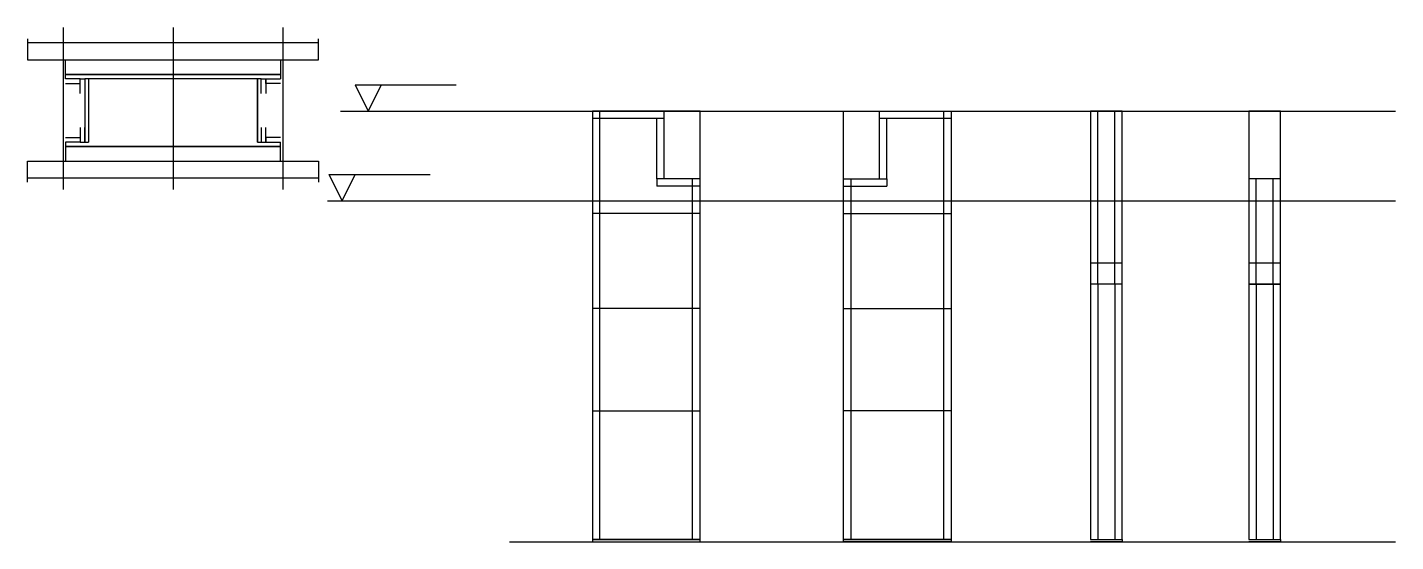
# Model space of a CAD drawing. Header units: metres. Extents: x 6272 to 7569, y 6363 to 6850.
import ezdxf

# ---------------------------------------------------------------- set-up
doc = ezdxf.new("R2010")
doc.units = ezdxf.units.M
for name, color, linetype in [('CHAPA', 7, 'Continuous'), ('COTA', 7, 'Continuous'), ('Hachura', 7, 'Continuous'), ('Madeira', 7, 'Continuous'), ('NIVEL 1° PAV.', 7, 'Continuous'), ('NIVEL 2° PAV.', 7, 'Continuous'), ('Nível', 7, 'Continuous'), ('Painéis', 7, 'Continuous'), ('Perfil Metálico', 7, 'Continuous'), ('SARR_2.2x7', 7, 'Continuous'), ('SARRAFO', 7, 'Continuous')]:
    doc.layers.add(name, color=color, linetype=linetype)

msp = doc.modelspace()

# ---------------------------------------------------------------- linework, layer by layer
at = {"layer": 'CHAPA', "color": 7, "lineweight": 25}
for points in [[(6308.2, 6801.6), (6308.2, 6805.6), (6512.2, 6805.6), (6512.2, 6801.6)], [(6308.2, 6801.6), (6308.2, 6805.6), (6512.2, 6805.6), (6512.2, 6801.6)], [(6330.2, 6801.6), (6326.6, 6801.6), (6326.6, 6741.6), (6330.2, 6741.6)], [(6330.2, 6801.6), (6326.6, 6801.6), (6326.6, 6741.6), (6330.2, 6741.6)], [(6493.8, 6801.6), (6490.2, 6801.6), (6490.2, 6741.6), (6493.8, 6741.6)], [(6493.8, 6801.6), (6490.2, 6801.6), (6490.2, 6741.6), (6493.8, 6741.6)], [(6308.2, 6741.6), (6308.2, 6737.6), (6512.2, 6737.6), (6512.2, 6741.6)], [(6308.2, 6741.6), (6308.2, 6737.6), (6512.2, 6737.6), (6512.2, 6741.6)]]:
    msp.add_lwpolyline(points, dxfattribs=at)
at = {"layer": 'COTA', "color": 7, "lineweight": 25}
for p, q in [((6909.7, 6770.9), (6875.7, 6770.9)), ((6909.7, 6706.9), (6909.7, 6770.9)), ((7045.8, 6706.9), (7045.8, 6770.9)), ((7045.8, 6770.9), (7079.8, 6770.9))]:
    msp.add_line(p, q, dxfattribs=at)
msp.add_lwpolyline([(7459.8, 6706.9), (7459.8, 6770.9), (7429.8, 6770.9), (7429.8, 6706.9)], dxfattribs=at)
at = {"layer": 'Hachura', "color": 7, "lineweight": 25}
for p, q in [((6306.2, 6850.4), (6306.2, 6696.6)), ((6410.2, 6850.4), (6410.2, 6696.6)), ((6514.2, 6850.4), (6514.2, 6696.6))]:
    msp.add_line(p, q, dxfattribs=at)
at = {"layer": 'Madeira', "color": 7, "lineweight": 25}
for points in [[(6512.2, 6819.6), (6512.2, 6805.6), (6308.2, 6805.6), (6308.2, 6819.6)], [(6512.2, 6723.6), (6512.2, 6737.6), (6308.2, 6737.6), (6308.2, 6723.6)]]:
    msp.add_lwpolyline(points, dxfattribs=at)
at = {"layer": 'NIVEL 1° PAV.', "color": 7, "lineweight": 25}
for p, q in [((6582.7, 6795.9), (6678.7, 6795.9)), ((6582.7, 6795.9), (6595.2, 6770.9)), ((6595.2, 6770.9), (6607.7, 6795.9)), ((6568.9, 6770.9), (7568.9, 6770.9))]:
    msp.add_line(p, q, dxfattribs=at)
at = {"layer": 'NIVEL 2° PAV.', "color": 7, "lineweight": 25}
for p, q in [((6557.9, 6710.9), (6653.9, 6710.9)), ((6557.9, 6710.9), (6570.4, 6685.9)), ((6570.4, 6685.9), (6582.9, 6710.9)), ((6556.5, 6685.9), (7568.9, 6685.9))]:
    msp.add_line(p, q, dxfattribs=at)
at = {"layer": 'Nível', "color": 7, "lineweight": 25}
for p, q in [((6729.1, 6770.9), (7568.9, 6770.9)), ((6729.1, 6362.9), (7568.9, 6362.9))]:
    msp.add_line(p, q, dxfattribs=at)
at = {"layer": 'Painéis', "color": 7, "lineweight": 25}
for p, q in [((6807.7, 6770.9), (6807.7, 6362.9)), ((6875.7, 6770.9), (6807.7, 6770.9)), ((6875.7, 6706.9), (6875.7, 6770.9)), ((7079.8, 6770.9), (7147.8, 6770.9)), ((7079.8, 6706.9), (7079.8, 6770.9)), ((7147.8, 6770.9), (7147.8, 6362.9)), ((7279.7, 6770.9), (7279.7, 6364.9)), ((7309.7, 6770.9), (7279.7, 6770.9)), ((7309.7, 6364.9), (7309.7, 6770.9)), ((6909.7, 6706.9), (6875.7, 6706.9)), ((6909.7, 6362.9), (6909.7, 6706.9)), ((7045.8, 6362.9), (7045.8, 6706.9)), ((7045.8, 6706.9), (7079.8, 6706.9)), ((7429.8, 6706.9), (7429.8, 6364.9)), ((7459.8, 6706.9), (7429.8, 6706.9)), ((7459.8, 6364.9), (7459.8, 6706.9)), ((6909.7, 6673.9), (6807.7, 6673.9)), ((7045.8, 6673.9), (7147.8, 6673.9)), ((7309.7, 6626.9), (7279.7, 6626.9)), ((7459.8, 6626.9), (7429.8, 6626.9)), ((7309.7, 6606.9), (7279.7, 6606.9)), ((7429.8, 6606.9), (7459.8, 6606.9)), ((7459.8, 6606.9), (7429.8, 6606.9)), ((6909.7, 6583.9), (6807.7, 6583.9)), ((7045.8, 6583.9), (7147.8, 6583.9)), ((6807.7, 6486.9), (6909.7, 6486.9)), ((7147.8, 6486.9), (7045.8, 6486.9)), ((6807.7, 6364.9), (6909.7, 6364.9)), ((7147.8, 6364.9), (7045.8, 6364.9)), ((7279.7, 6364.9), (7309.7, 6364.9)), ((7429.8, 6364.9), (7459.8, 6364.9))]:
    msp.add_line(p, q, dxfattribs=at)
for points in [[(6490.2, 6741.6), (6490.2, 6801.6), (6330.2, 6801.6), (6330.2, 6741.6)], [(6909.7, 6364.9), (6807.7, 6364.9), (6807.7, 6362.9), (6909.7, 6362.9)], [(7045.8, 6364.9), (7147.8, 6364.9), (7147.8, 6362.9), (7045.8, 6362.9)], [(7279.7, 6364.9), (7309.7, 6364.9), (7309.7, 6362.9), (7279.7, 6362.9)], [(7429.8, 6364.9), (7459.8, 6364.9), (7459.8, 6362.9), (7429.8, 6362.9)]]:
    msp.add_lwpolyline(points, dxfattribs=at)
at = {"layer": 'Perfil Metálico', "color": 7, "lineweight": 25}
for points in [[(6272.2, 6839.6), (6272.2, 6819.6), (6548.2, 6819.6), (6548.2, 6839.6)], [(6548.2, 6823.6), (6548.2, 6835.6), (6272.2, 6835.6), (6272.2, 6823.6)], [(6272.2, 6703.6), (6272.2, 6723.6), (6548.2, 6723.6), (6548.2, 6703.6)], [(6548.2, 6719.6), (6548.2, 6707.6), (6272.2, 6707.6), (6272.2, 6719.6)]]:
    msp.add_lwpolyline(points, dxfattribs=at)
at = {"layer": 'SARR_2.2x7', "color": 7, "lineweight": 25}
for p, q in [((6814.7, 6673.9), (6814.7, 6770.9)), ((7140.8, 6673.9), (7140.8, 6770.9)), ((7286.7, 6606.9), (7286.7, 6770.9)), ((7302.7, 6606.9), (7302.7, 6770.9)), ((6875.7, 6763.9), (6807.7, 6763.9)), ((6868.7, 6706.9), (6868.7, 6763.9)), ((7147.8, 6763.9), (7079.8, 6763.9)), ((7086.8, 6706.9), (7086.8, 6763.9)), ((6875.7, 6706.9), (6868.7, 6706.9)), ((6868.7, 6706.9), (6868.7, 6699.9)), ((6902.7, 6673.9), (6902.7, 6706.9)), ((7052.8, 6673.9), (7052.8, 6706.9)), ((7079.8, 6706.9), (7086.8, 6706.9)), ((7086.8, 6706.9), (7086.8, 6699.9)), ((7436.8, 6606.9), (7436.8, 6706.9)), ((7452.8, 6606.9), (7452.8, 6706.9)), ((6909.7, 6699.9), (6868.7, 6699.9)), ((7045.8, 6699.9), (7086.8, 6699.9)), ((6814.7, 6583.9), (6814.7, 6673.9)), ((6902.7, 6583.9), (6902.7, 6673.9)), ((7052.8, 6583.9), (7052.8, 6673.9)), ((7140.8, 6583.9), (7140.8, 6673.9)), ((7286.7, 6606.9), (7286.7, 6364.9)), ((7286.7, 6606.9), (7286.7, 6606.9)), ((7286.7, 6606.9), (7286.7, 6606.9)), ((7302.7, 6606.9), (7302.7, 6364.9)), ((7302.7, 6606.9), (7302.7, 6606.9)), ((7302.7, 6606.9), (7302.7, 6606.9)), ((7436.8, 6606.9), (7436.8, 6364.9)), ((7436.8, 6606.9), (7436.8, 6606.9)), ((7436.8, 6606.9), (7436.8, 6606.9)), ((7436.8, 6606.9), (7436.8, 6606.9)), ((7436.8, 6606.9), (7436.8, 6606.9)), ((7452.8, 6606.9), (7452.8, 6364.9)), ((7452.8, 6606.9), (7452.8, 6606.9)), ((7452.8, 6606.9), (7452.8, 6606.9)), ((7452.8, 6606.9), (7452.8, 6606.9)), ((7452.8, 6606.9), (7452.8, 6606.9)), ((6814.7, 6486.9), (6814.7, 6583.9)), ((6902.7, 6486.9), (6902.7, 6583.9)), ((7052.8, 6486.9), (7052.8, 6583.9)), ((7140.8, 6486.9), (7140.8, 6583.9)), ((6814.7, 6364.9), (6814.7, 6486.9)), ((6902.7, 6364.9), (6902.7, 6486.9)), ((7052.8, 6364.9), (7052.8, 6486.9)), ((7140.8, 6364.9), (7140.8, 6486.9)), ((7436.8, 6486.9), (7436.8, 6486.9)), ((7436.8, 6486.9), (7436.8, 6486.9)), ((7452.8, 6486.9), (7452.8, 6486.9)), ((7452.8, 6486.9), (7452.8, 6486.9)), ((6814.7, 6364.9), (6814.7, 6364.9)), ((6902.7, 6364.9), (6902.7, 6364.9)), ((7052.8, 6364.9), (7052.8, 6364.9)), ((7140.8, 6364.9), (7140.8, 6364.9))]:
    msp.add_line(p, q, dxfattribs=at)
at = {"layer": 'SARRAFO', "color": 7, "lineweight": 25}
for points in [[(6308.2, 6797.2), (6322.2, 6797.2), (6322.2, 6801.6), (6308.2, 6801.6)], [(6322.2, 6787.6), (6322.2, 6801.6), (6326.6, 6801.6), (6326.6, 6787.6)], [(6493.8, 6787.6), (6493.8, 6801.6), (6498.2, 6801.6), (6498.2, 6787.6)], [(6512.2, 6797.2), (6498.2, 6797.2), (6498.2, 6801.6), (6512.2, 6801.6)], [(6308.2, 6746), (6322.2, 6746), (6322.2, 6741.6), (6308.2, 6741.6)], [(6322.2, 6755.6), (6322.2, 6741.6), (6326.6, 6741.6), (6326.6, 6755.6)], [(6493.8, 6755.6), (6493.8, 6741.6), (6498.2, 6741.6), (6498.2, 6755.6)], [(6512.2, 6746), (6498.2, 6746), (6498.2, 6741.6), (6512.2, 6741.6)]]:
    msp.add_lwpolyline(points, dxfattribs=at)

doc.saveas('drawing.dxf')
